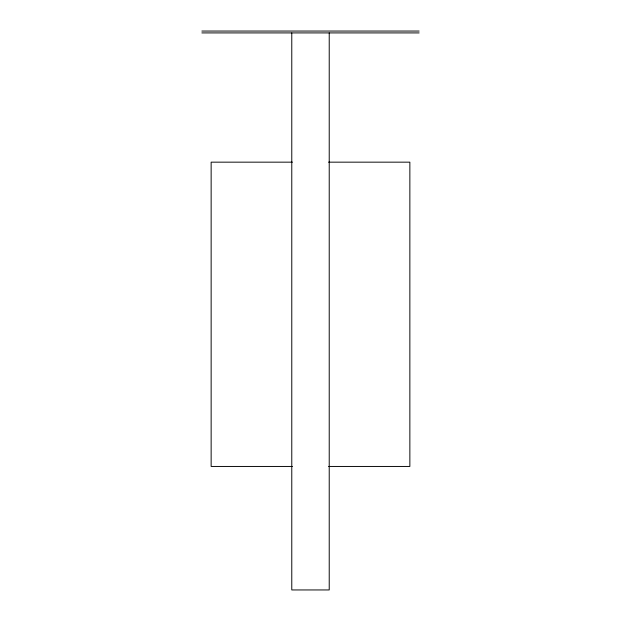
<?xml version="1.0" encoding="UTF-8"?>
<svg xmlns="http://www.w3.org/2000/svg" width="621" height="621" viewBox="0 0 621 621"><rect width="100%" height="100%" fill="white"/><g stroke="black" fill="none" stroke-linecap="round" stroke-linejoin="round"><path stroke-width="0.93" d="M201.879 31.05L419.121 31.05M201.879 32.913L419.121 32.913M292.421 162.159L211.14 162.159L211.14 466.449L292.421 466.449M328.579 162.159L409.86 162.159L409.86 466.449L328.579 466.449M329.223 32.913L329.223 589.95L291.777 589.95L291.777 32.913"/></g></svg>
